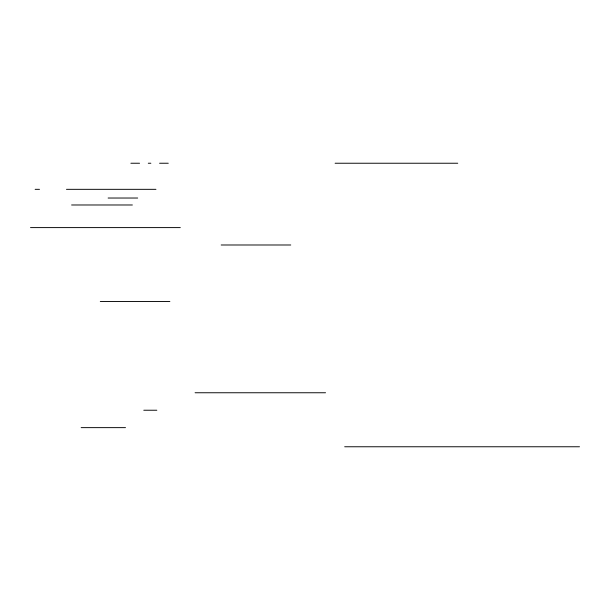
<?xml version="1.0" encoding="UTF-8"?>
<svg xmlns="http://www.w3.org/2000/svg" width="610" height="610" viewBox="0 0 610 610"><rect width="100%" height="100%" fill="white"/><g stroke="black" fill="none" stroke-linecap="round" stroke-linejoin="round"><path stroke-width="0.91" d="M130.875 163.236L139.568 163.236M148.283 163.236L150.861 163.236M159.576 163.236L168.268 163.236M335.111 163.236L457.744 163.236M35.144 189.329L39.497 189.329M66.459 189.329L155.954 189.329M108.115 198.029L137.685 198.029M71.591 204.983L132.37 204.983M30.5 227.599L180.301 227.599M221.178 244.991L290.756 244.991M100.292 301.523L169.87 301.523M195.086 392.756L325.542 392.756M143.777 410.233L156.823 410.233M81.153 427.633L125.507 427.633M344.68 446.764L579.5 446.764"/></g></svg>
